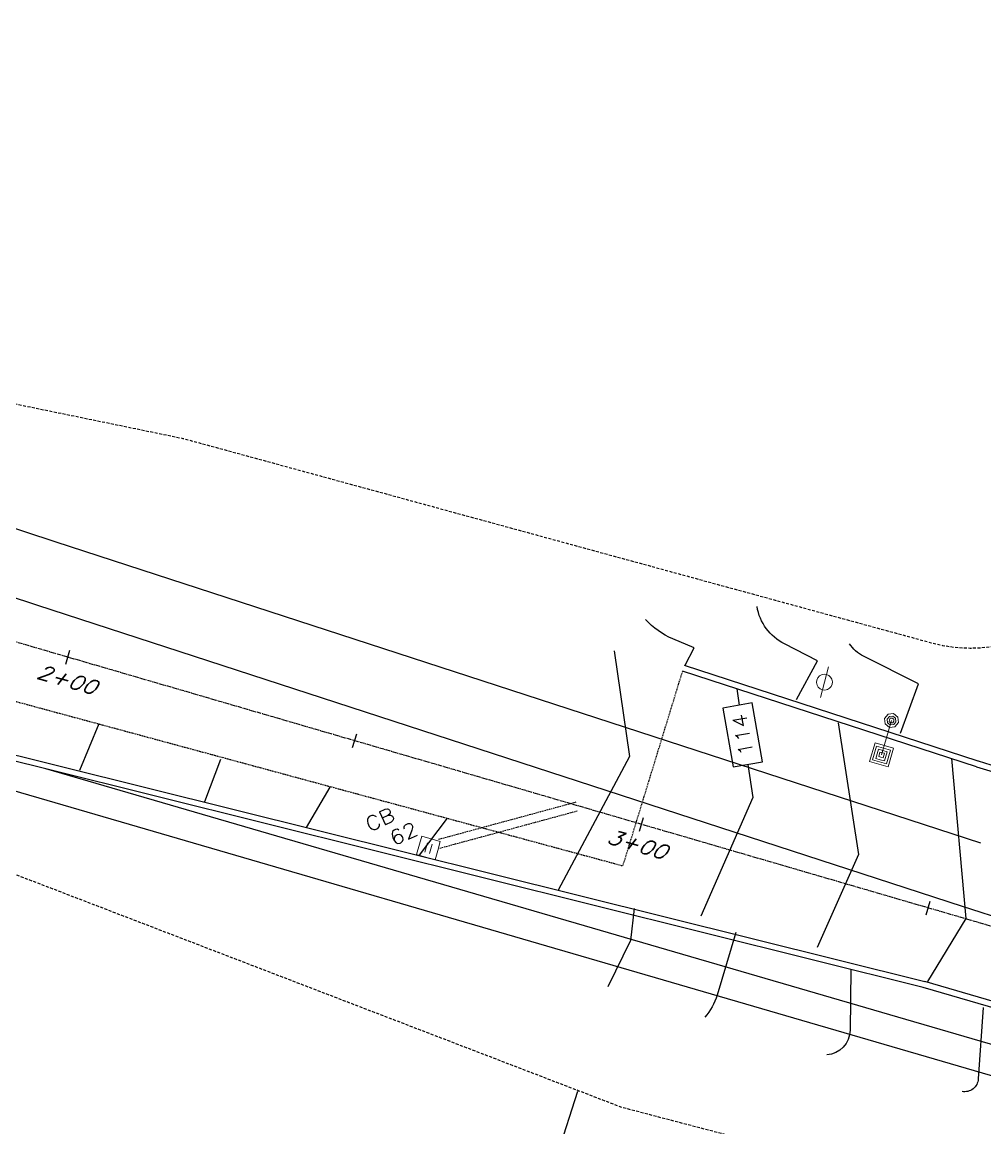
# Model space of a CAD drawing. Header units: feet. Extents: x 1024297 to 1030998, y 90489 to 94481.
# Drawn here: x 1024742.5 to 1024903.7, y 93265.3 to 93450.4 of the extents above; entities that cross this region are included whole.
import ezdxf
from ezdxf.enums import TextEntityAlignment as Align

# ---------------------------------------------------------------- set-up
doc = ezdxf.new("R2010")
doc.units = ezdxf.units.FT
doc.header["$MEASUREMENT"] = 0
for name, pattern in [('CENTER2', [1.125, 0.75, -0.125, 0.125, -0.125]), ('CENTERF2', [0.9375, 0.75, -0.0625, 0.0625, -0.0625]), ('DASHED', [0.75, 0.5, -0.25]), ('DASHED8', [0.09375, 0.0625, -0.03125]), ('HIDDEN', [0.375, 0.25, -0.125])]:
    doc.linetypes.add(name, pattern=pattern)
for name, color, linetype in [('E6BLL', 6, 'CENTERF2'), ('LOW', 7, 'DASHED'), ('P-STRIPE', 1, 'Continuous'), ('P1COL', 4, 'Continuous'), ('P4LOWT', 5, 'Continuous'), ('P6BLL', 6, 'CENTER2'), ('P6CUL', 6, 'Continuous'), ('P6DRL', 6, 'HIDDEN'), ('P6WAL', 6, 'Continuous'), ('P7COT', 3, 'Continuous'), ('P7DRS', 3, 'Continuous'), ('P7DRT', 3, 'Continuous'), ('P7EPL', 3, 'Continuous'), ('P7SCL', 3, 'DASHED8'), ('P7UTS', 3, 'Continuous'), ('STALBL', 3, 'Continuous')]:
    doc.layers.add(name, color=color, linetype=linetype)
doc.styles.add('60', font='simplex.shx', dxfattribs={"width": 1.15, "height": 2.4})
doc.styles.add('60S', font='simplex.shx', dxfattribs={"width": 1.15, "oblique": 22, "height": 2.4})
doc.dimstyles.get("Standard").update_dxf_attribs({"dimtxt": 0.18, "dimasz": 0.18, "dimexe": 0.18, "dimexo": 0.0625, "dimgap": 0.09, "dimtad": 0, "dimtih": 1, "dimtoh": 1, "dimdec": 4, "dimzin": 0, "dimdsep": 46, "dimtxsty": 'Standard', "dimcen": 0.09, "dimadec": 0, "dimazin": 0, "dimtfac": 1, "dimtdec": 4, "dimtofl": 0, "dimtmove": 0, "dimatfit": 3, "dimfxl": 1, "dimtolj": 1, "dimtzin": 0, "dimarcsym": 0})

# ---------------------------------------------------------------- blocks, each defined once
blk = doc.blocks.new('TPOLE')
at = {"color": 0, "linetype": 'ByBlock', "lineweight": 0}
for points in [[(0.0665, 0.0003), (-0.0671, 0.0003)], [(0.0329, 0.0003), (0.0313, 0.0104), (0.0264, 0.02), (0.0195, 0.027), (0.0099, 0.0318), (-0.0003, 0.0334), (-0.0104, 0.0318), (-0.02, 0.027), (-0.027, 0.02), (-0.0318, 0.0104), (-0.0334, 0.0003), (-0.0318, -0.0099), (-0.027, -0.0195), (-0.02, -0.0264), (-0.0104, -0.0313), (-0.0003, -0.0329), (0.0099, -0.0313), (0.0195, -0.0264), (0.0264, -0.0195), (0.0313, -0.0099), (0.0329, 0.0003), (0.0329, 0.0003)]]:
    blk.add_lwpolyline(points, dxfattribs=at)
blk = doc.blocks.new('CBB')
at = {"color": 0, "linetype": 'ByBlock', "lineweight": 0}
for points in [[(0.0396, 0.0414), (0.0396, 0.0801), (-0.0414, 0.0801), (-0.0414, 0.0009), (0.0396, 0.0009), (0.0396, 0.0414), (0.0396, 0.0414)], [(-0.0114, 0.0202), (-0.0114, 0.0607)], [(0.0097, 0.0607), (0.0097, 0.0202)]]:
    blk.add_lwpolyline(points, dxfattribs=at)
blk = doc.blocks.new('PLP1')
at = {"color": 0, "linetype": 'ByBlock', "lineweight": 0}
for points in [[(-0.001, 0.191), (0.0393, 0.191), (0.0393, 0.1104), (-0.0413, 0.1104), (-0.0413, 0.191), (-0.001, 0.191), (-0.001, 0.191)], [(-0.001, 0.1814), (0.0298, 0.1814), (0.0298, 0.1219), (-0.0317, 0.1219), (-0.0317, 0.1814), (-0.001, 0.1814), (-0.001, 0.1814)], [(-0.001, 0.1718), (0.0182, 0.1718), (0.0182, 0.1315), (-0.0202, 0.1315), (-0.0202, 0.1718), (-0.001, 0.1718), (-0.001, 0.1718)], [(-0.001, 0.1603), (0.0086, 0.1603), (0.0086, 0.1411), (-0.0106, 0.1411), (-0.0106, 0.1603), (-0.001, 0.1603), (-0.001, 0.1603)], [(-0.001, 0.001), (-0.001, 0.1507)], [(0.0298, 0.001), (0.0202, 0.0221), (-0.001, 0.0317), (-0.0221, 0.0221), (-0.0317, 0.001), (-0.0221, -0.0202), (-0.001, -0.0298), (0.0202, -0.0202), (0.0298, 0.001), (0.0298, 0.001)], [(0.0182, 0.001), (0.0125, 0.0144), (-0.001, 0.0202), (-0.0144, 0.0144), (-0.0202, 0.001), (-0.0144, -0.0125), (-0.001, -0.0182), (0.0125, -0.0125), (0.0182, 0.001), (0.0182, 0.001)], [(0.0086, 0.001), (0.0067, 0.0086), (-0.001, 0.0106), (-0.0086, 0.0086), (-0.0106, 0.001), (-0.0086, -0.0067), (-0.001, -0.0086), (0.0067, -0.0067), (0.0086, 0.001), (0.0086, 0.001)]]:
    blk.add_lwpolyline(points, dxfattribs=at)
blk = doc.blocks.new('CONID')
blk.add_lwpolyline([(-0.125, -0.0625), (0.125, -0.0625), (0.125, 0.0625), (-0.125, 0.0625)], close=True)
at = {"style": '60', "width": 1.15}
blk.add_attdef('CON', text='', height=0.06, dxfattribs=at).set_placement((0, 0), align=Align.MIDDLE)
blk = doc.blocks.new('STA_TIC')
blk.add_line((0, -0.04165), (0, 0.04165))
blk = doc.blocks.new('LBL_TIC')
blk.add_line((0, -0.04165), (0, 0.04165))

msp = doc.modelspace()

# ---------------------------------------------------------------- linework, layer by layer
at = {"layer": 'E6BLL'}
msp.add_arc((1026557.2697, 92812.98308), 2083.483, 145.92632053, 165.45965387, dxfattribs=at)
at = {"layer": 'LOW', "flags": 128}
msp.add_lwpolyline([(1025299.17759, 91284.88733), (1025279.69847, 91329.65075), (1025214.17667, 91443.65574), (1025129.37299, 91567.20256), (1025065.53776, 91669.63859), (1024984.13222, 91825.65851), (1024909.83168, 91957.10585), (1024854.97944, 92044.05338), (1024913.67061, 92077.05306, 0.465573073), (1024916.78261, 92097.39941), (1024927.10658, 92113.45921), (1024946.21706, 92112.68682, 0.214873653), (1024965.35001, 92101.15157), (1025046.41901, 92140.37861), (1025033.11285, 92163.52232, -0.116694486), (1025029.4727, 92178.49362), (1025058.20862, 92399.7976), (1025088.4717, 92618.03806), (1025068.00032, 92651.01242), (1025104.13982, 92673.1417, -0.069153808), (1025174.33154, 92703.76178), (1025159.89959, 92747.16501, 0.072673243), (1025104.64104, 92726.41083), (1025077.20131, 92798.84152, 0.286338548), (1025087.67095, 92844.88538), (1025066.28215, 92907.73635), (1025035.46143, 92981.75675), (1024979.69277, 93109.84429), (1024941.579, 93194.97605), (1024923.08504, 93247.82492, 0.00311628), (1024921.22192, 93248.14873), (1024842.94753, 93268.68905), (1024737.93099, 93309.01255), (1024671.38413, 93341.65665), (1024607.91136, 93359.86934, 0.237160651), (1024587.40528, 93356.776), (1024586.26717, 93398.46717), (1024610.79985, 93430.61557, 0.193210887), (1024628.32429, 93417.75266), (1024725.83921, 93389.68857), (1024769.46894, 93380.70795), (1024894.74338, 93346.4907, 0.307613242), (1024921.32719, 93355.60282), (1024931.17963, 93383.92769, 0.26516412), (1024998.99743, 93424.0949), (1025056.95549, 93453.75453), (1025230.39287, 93550.74693, -0.073459567), (1025244.1056, 93555.79692), (1025350.48564, 93578.04901), (1025456.89359, 93598.45522), (1025481.18947, 93605.24487, 0.221219264), (1025517.74021, 93640.41055), (1025517.74021, 93640.41055), (1025526.57016, 93646.10369), (1025561.63476, 93623.06294), (1025568.18391, 93628.818, -0.363591046), (1025588.00867, 93629.28372), (1025594.23187, 93623.18184), (1025598.53631, 93626.9898), (1025531.88064, 93693.14884, -0.8925249), (1025538.74453, 93700.65922), (1025619.65124, 93617.92787, -0.978257696), (1025613.26198, 93611.34698), (1025601.48022, 93621.15952), (1025592.18006, 93611.64559), (1025581.5928, 93618.41362), (1025573.41497, 93609.87325), (1025607.46388, 93576.45468), (1025639.09873, 93548.21308), (1025672.50542, 93511.731), (1025714.46477, 93471.64412), (1025751.02521, 93477.0174), (1025854.30996, 93369.49385), (1025951.47495, 93253.44004), (1026071.26724, 92793.83775), (1026129.354, 92575.68261), (1026262.95081, 92037.03535), (1026423.9854, 91333.86598), (1026452.85438, 91189.01247), (1026544.66412, 91225.18157), (1026549.56736, 91209.09113)], format="xyb", dxfattribs=at)
at = {"layer": 'P-STRIPE'}
msp.add_line((1024899.91845, 93302.40776), (1024956.80035, 93283.7338), dxfattribs=at)
for points in [[(1024732.72497, 93368.44091), (1024748.17188, 93363.37029), (1024902.9966, 93312.9683)], [(1024729.64682, 93357.88037), (1024745.09373, 93352.80975), (1024899.91845, 93302.40776)]]:
    msp.add_lwpolyline(points, dxfattribs=at)
at = {"layer": 'P1COL'}
for p, q in [((1024879.17492, 93333.06335), (1024882.56679, 93311.01559)), ((1024775.76858, 93326.96618), (1024773.06669, 93319.85755)), ((1024864.05093, 93326.1295), (1024864.86641, 93320.5851)), ((1024864.86641, 93320.5851), (1024856.16028, 93300.72742)), ((1024882.56679, 93311.01559), (1024875.62275, 93295.49025))]:
    msp.add_line(p, q, dxfattribs=at)
at = {"layer": 'P1COL', "flags": 128}
for points in [[(1024872.15845, 93336.98052), (1024875.6735, 93343.48759), (1024870.16762, 93346.2917, -0.237274134), (1024865.57352, 93352.54248, 2.678919008)], [(1024853.52502, 93342.72766), (1024855.03414, 93345.61355), (1024851.4676, 93347.13981, -0.109198913), (1024846.92728, 93350.39418, 3.934560237)], [(1024889.56915, 93331.33468), (1024892.58854, 93339.62494), (1024883.38753, 93344.23106, -0.13667003), (1024881.06244, 93346.33621, 0.857927481)], [(1024862.03991, 93297.99392), (1024858.87739, 93287.46334, -0.111794775), (1024856.81315, 93283.81089, -0.702063002)], [(1024881.2534, 93291.80041), (1024881.15546, 93281.6229, -0.390442514), (1024877.25922, 93277.47484, -0.409346789)], [(1024903.4218, 93285.42167), (1024902.61648, 93273.46374, -0.448875558), (1024899.90331, 93271.35927, -0.623861256)]]:
    msp.add_lwpolyline(points, format="xyb", dxfattribs=at)
for points in [[(1024841.66324, 93345.14187), (1024844.24358, 93327.44158), (1024832.26445, 93305.04591)], [(1024862.19015, 93338.78075), (1024862.59508, 93336.02768)], [(1024755.41128, 93332.89538), (1024752.16706, 93325.10207)], [(1024898.14481, 93327.09491), (1024900.5107, 93300.34445), (1024894.08662, 93289.78744)], [(1024794.08053, 93322.29506), (1024790.1058, 93315.53845)], [(1024813.67937, 93317.13755), (1024808.98688, 93310.92365)], [(1024845.02058, 93301.98274), (1024844.36499, 93296.65596), (1024840.62427, 93288.90425)]]:
    msp.add_lwpolyline(points, dxfattribs=at)
at = {"layer": 'P6BLL'}
msp.add_line((1024949.99872, 93285.84088), (1024558.20351, 93400.03996), dxfattribs=at)
at = {"layer": 'P6CUL'}
msp.add_line((1024902.60545, 93326.69536), (1024960.69655, 93308.73021), dxfattribs=at)
at = {"layer": 'P6CUL', "flags": 128}
for points in [[(1024902.61934, 93326.69095), (1024853.42885, 93342.69235)], [(1024746.50076, 93325.36508), (1024734.2773, 93328.40795)]]:
    msp.add_lwpolyline(points, dxfattribs=at)
msp.add_lwpolyline([(1025182.78461, 92853.64444), (1025078.25476, 93148.75297, 0.241210962), (1024946.3609, 93273.36024), (1024893.41314, 93288.79326), (1024746.50076, 93325.36508)], format="xyb", dxfattribs=at)
at = {"layer": 'P6DRL'}
for p, q in [((1024812.24072, 93313.5871), (1024835.384, 93319.86554)), ((1024812.4493, 93312.10167), (1024835.59257, 93318.38011))]:
    msp.add_line(p, q, dxfattribs=at)
at = {"layer": 'P6WAL', "flags": 128}
for points in [[(1024662.5642, 93344.62255), (1024943.28275, 93262.7997, -0.241210962), (1025067.886, 93145.08027), (1025182.56272, 92821.3251, -0.048666184), (1025197.75954, 92760.06536, -0.18882501), (1025196.77327, 92755.80218, -0.176885009), (1025188.95619, 92750.22096), (1025185.10073, 92743.96947)], [(1025203.17474, 92757.48942, 0.051199719), (1025187.2758, 92822.99451), (1025072.59907, 93146.74968, 0.241210962), (1024944.68191, 93267.59994), (1024746.50076, 93325.36508)]]:
    msp.add_lwpolyline(points, format="xyb", dxfattribs=at)
at = {"layer": 'P7EPL'}
msp.add_line((1024902.31, 93325.74), (1024960.4011, 93307.77485), dxfattribs=at)
at = {"layer": 'P7EPL', "flags": 128}
for points in [[(1024902.31, 93325.74), (1024853.11951, 93341.74139)], [(1024734.51887, 93329.37833), (1024893.67394, 93289.75886)]]:
    msp.add_lwpolyline(points, dxfattribs=at)
msp.add_lwpolyline([(1025183.72723, 92853.97832), (1025079.19738, 93149.08685, 0.241210962), (1024946.64074, 93274.32029), (1024893.67394, 93289.75886)], format="xyb", dxfattribs=at)
at = {"layer": 'P7SCL', "flags": 128}
msp.add_lwpolyline([(1024591.1909, 93376.42871, -0.056018845), (1024596.44192, 93376.80757, -0.039629423), (1024600.74314, 93375.92073), (1024605.44423, 93374.9305), (1024664.2414, 93357.67466), (1024668.7999, 93356.34597), (1024843.12797, 93309.14553), (1024853.11951, 93341.74139)], format="xyb", dxfattribs=at)

# ---------------------------------------------------------------- block references
at = {"layer": 'P7COT', "xscale": 40.00000000000274, "yscale": 40, "zscale": 40, "rotation": 100.1182929319004}
msp.add_blockref('CONID', (1024863.17597, 93331.05235), dxfattribs=at).add_auto_attribs({'CON': '114'})
at = {"layer": 'P7DRS', "xscale": 39.99999999996855, "yscale": 40, "zscale": 40, "rotation": 344.128402718441}
msp.add_blockref('CBB', (1024810.15627, 93310.54944), dxfattribs=at)
at = {"layer": 'P7UTS', "yscale": 40}
for name, p, xscale, zscale, rotation in [('TPOLE', (1024876.87125, 93339.90734), 40.00000000000454, 40.00000000000003, 75.18263535987519), ('PLP1', (1024888.0687, 93333.52165), 40.00000000005466, 40, 163.7596107652763)]:
    msp.add_blockref(name, p, dxfattribs=dict(at, xscale=xscale, zscale=zscale, rotation=rotation))
at = {"layer": 'STALBL', "xscale": 28.81152460989261, "yscale": 28.81152460984595, "zscale": 28.81152460984394, "rotation": 343.74983895731}
for name, p in [('LBL_TIC', (1024750.21332, 93344.07362)), ('STA_TIC', (1024798.21578, 93330.08203)), ('LBL_TIC', (1024846.21823, 93316.09044)), ('STA_TIC', (1024894.22068, 93302.09886))]:
    msp.add_blockref(name, p, dxfattribs=at)

# ---------------------------------------------------------------- texts
at = {"layer": 'P7DRT', "style": '60', "width": 1.15}
for s, p in [('CB', (1024802.95537, 93315.81143)), ('62', (1024806.90201, 93313.44103))]:
    msp.add_text(s, height=2.4, rotation=25, dxfattribs=at).set_placement(p, align=Align.CENTER)
at = {"layer": 'STALBL', "style": '60S', "oblique": 22, "width": 1.15}
for s, p in [('2+00', (1024749.46226, 93338.50536)), ('3+00', (1024844.91461, 93310.92576))]:
    msp.add_text(s, height=2.4, rotation=343.749839, dxfattribs=at).set_placement(p, align=Align.BOTTOM_CENTER)

# ---------------------------------------------------------------- leaders
at = {"layer": 'P4LOWT'}
msp.add_leader([(1024835.5134, 93271.38447), (1024818.52665, 93217.88555), (1024809.12002, 93213.49917)], dimstyle='Standard', override={"dimasz": 0.18}, dxfattribs=at)

doc.saveas('drawing.dxf')
